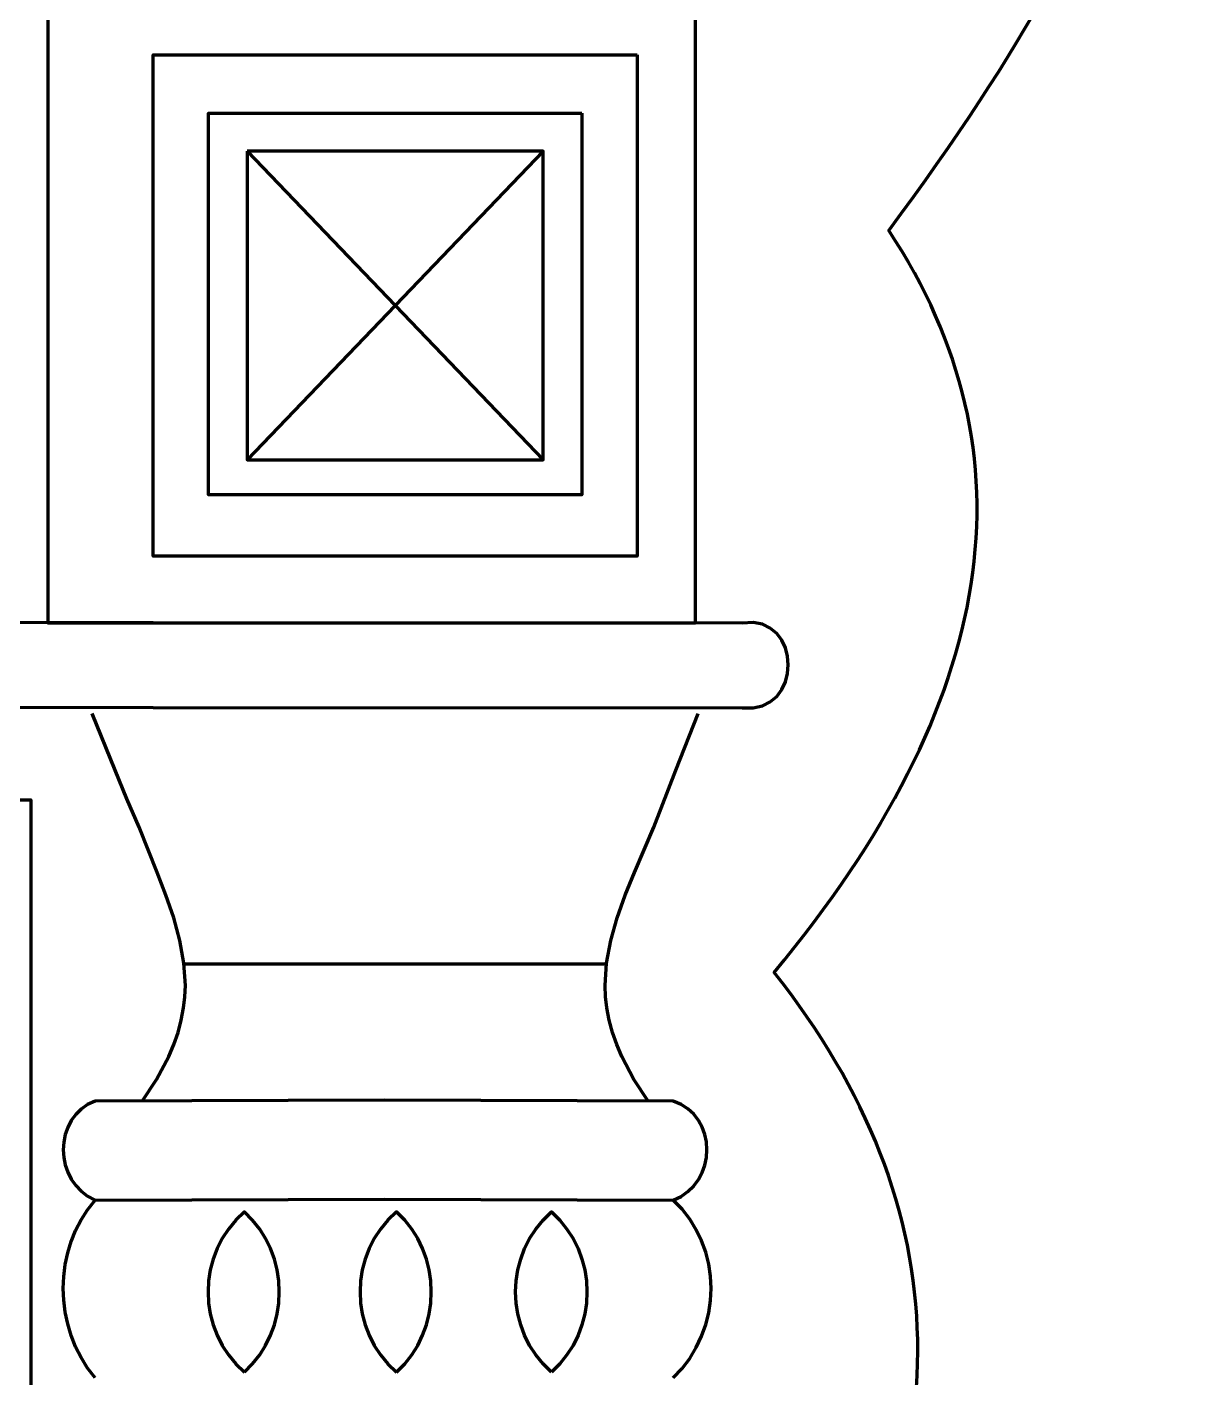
# Model space of a CAD drawing. Header units: millimetres. Extents: x -607 to 1451, y -798 to 283.
# Drawn here: x 715.15 to 735.35, y -669.47 to -646.14 of the extents above; entities that cross this region are included whole.
import ezdxf

# ---------------------------------------------------------------- set-up
doc = ezdxf.new("R2010")
doc.units = ezdxf.units.MM
doc.header["$MEASUREMENT"] = 0
doc.layers.add('layer 1', color=7, linetype='Continuous')

msp = doc.modelspace()

# ---------------------------------------------------------------- linework, layer by layer
at = {"layer": 'layer 1', "color": 242, "lineweight": 100}
msp.add_open_spline([(715.2305, -732.8995), (715.2305, -732.8995), (715.1322, -736.1376), (714.9361, -742.6139), (714.9361, -742.6139), (714.9361, -742.6139), (719.3937, -742.6139), (728.3089, -742.6139), (728.3089, -742.6139), (728.3089, -725.8279), (728.3088, -703.4965), (728.3088, -675.6196), (728.3088, -675.6196), (731.369, -670.9259), (731.2864, -666.5422), (728.0611, -662.4677), (728.0611, -662.4677), (731.9413, -657.7979), (732.6017, -653.5265), (730.0422, -649.6534), (730.0422, -649.6534), (734.7322, -643.3407), (735.3509, -639.8938), (731.8996, -639.3121), (731.8996, -639.3121), (731.8996, -639.3121), (727.1944, -639.2371), (717.7838, -639.0873), (717.7838, -639.0873), (713.5847, -634.5857), (707.9303, -632.2251), (700.8203, -632.0055), (700.8203, -632.0055), (698.6244, -628.9333), (693.5796, -627.087), (686.6541, -626.45), (686.6541, -626.45), (679.7289, -627.0868), (675.1678, -628.9417), (672.9717, -632.0141), (672.9717, -632.0141), (665.8618, -632.2335), (660.2073, -634.5941), (656.0081, -639.0958), (656.0081, -639.0958), (646.5979, -639.2455), (641.8924, -639.3206), (641.8924, -639.3206), (641.8924, -639.3206), (638.4413, -639.9023), (639.0603, -643.3495), (643.7497, -649.6619), (643.7497, -649.6619), (641.1905, -653.5348), (641.8508, -657.8065), (645.7309, -662.4763), (645.7309, -662.4763), (642.5055, -666.5505), (642.4231, -670.9345), (645.4832, -675.628), (645.4832, -675.628), (645.4832, -703.5049), (645.4832, -725.8364), (645.4832, -742.6224), (645.4832, -742.6224), (654.3986, -742.6222), (658.856, -742.6224), (658.856, -742.6224), (658.856, -742.6224), (658.66, -736.146), (658.5616, -732.908), (658.5616, -732.908), (658.5616, -732.908), (658.5616, -732.908), (658.5616, -659.4848), (658.5616, -659.4848), (658.5616, -659.4848), (658.5616, -659.4848), (715.2212, -659.4848), (715.2212, -659.4848), (715.2212, -659.4848), (715.2212, -659.4848), (715.2212, -732.908), (715.2212, -732.908)], degree=3, knots=[0, 0, 0, 0, 0.0454545, 0.0454545, 0.0454545, 0.0454545, 0.0909091, 0.0909091, 0.0909091, 0.0909091, 0.1363636, 0.1363636, 0.1363636, 0.1363636, 0.1818182, 0.1818182, 0.1818182, 0.1818182, 0.2272727, 0.2272727, 0.2272727, 0.2272727, 0.2727273, 0.2727273, 0.2727273, 0.2727273, 0.3181818, 0.3181818, 0.3181818, 0.3181818, 0.3636364, 0.3636364, 0.3636364, 0.3636364, 0.4090909, 0.4090909, 0.4090909, 0.4090909, 0.4545455, 0.4545455, 0.4545455, 0.4545455, 0.5, 0.5, 0.5, 0.5, 0.5454545, 0.5454545, 0.5454545, 0.5454545, 0.5909091, 0.5909091, 0.5909091, 0.5909091, 0.6363636, 0.6363636, 0.6363636, 0.6363636, 0.6818182, 0.6818182, 0.6818182, 0.6818182, 0.7272727, 0.7272727, 0.7272727, 0.7272727, 0.7727273, 0.7727273, 0.7727273, 0.7727273, 0.8181818, 0.8181818, 0.8181818, 0.8181818, 0.8636364, 0.8636364, 0.8636364, 0.8636364, 0.9090909, 0.9090909, 0.9090909, 0.9090909, 1, 1, 1, 1], dxfattribs=at)
at = {"layer": 'layer 1', "lineweight": 100}
for points, knots in [([(726.699, -645.5605), (726.699, -645.5605), (726.6986, -656.4349), (726.6986, -656.4349), (726.6986, -656.4349), (726.6986, -656.4349), (715.516, -656.4349), (715.516, -656.4349), (715.516, -656.4349), (715.516, -656.4349), (715.516, -645.5607), (715.516, -645.5607), (715.516, -645.5607), (715.516, -645.5607), (726.6986, -645.5607), (726.6986, -645.5607)], [0, 0, 0, 0, 0.2, 0.2, 0.2, 0.2, 0.4, 0.4, 0.4, 0.4, 0.6, 0.6, 0.6, 0.6, 1, 1, 1, 1]), ([(725.6953, -646.6177), (725.6953, -646.6177), (725.6951, -655.2771), (725.6951, -655.2771), (725.6951, -655.2771), (725.6951, -655.2771), (721.5375, -655.2771), (721.5375, -655.2771), (721.5375, -655.2771), (721.5375, -655.2771), (717.332, -655.2771), (717.332, -655.2771), (717.332, -655.2771), (717.332, -655.2771), (717.332, -646.618), (717.332, -646.618), (717.332, -646.618), (717.332, -646.618), (721.5375, -646.618), (721.5375, -646.618), (721.5375, -646.618), (721.5375, -646.618), (725.6951, -646.618), (725.6951, -646.618)], [0, 0, 0, 0, 0.1428571, 0.1428571, 0.1428571, 0.1428571, 0.2857143, 0.2857143, 0.2857143, 0.2857143, 0.4285714, 0.4285714, 0.4285714, 0.4285714, 0.5714286, 0.5714286, 0.5714286, 0.5714286, 0.7142857, 0.7142857, 0.7142857, 0.7142857, 1, 1, 1, 1]), ([(724.7395, -647.6246), (724.7395, -647.6246), (724.7393, -654.2199), (724.7393, -654.2199), (724.7393, -654.2199), (724.7393, -654.2199), (721.5375, -654.2199), (721.5375, -654.2199), (721.5375, -654.2199), (721.5375, -654.2199), (718.2878, -654.2199), (718.2878, -654.2199), (718.2878, -654.2199), (718.2878, -654.2199), (718.2878, -647.6247), (718.2878, -647.6247), (718.2878, -647.6247), (718.2878, -647.6247), (721.5375, -647.6247), (721.5375, -647.6247), (721.5375, -647.6247), (721.5375, -647.6247), (724.7393, -647.6247), (724.7393, -647.6247)], [0, 0, 0, 0, 0.1428571, 0.1428571, 0.1428571, 0.1428571, 0.2857143, 0.2857143, 0.2857143, 0.2857143, 0.4285714, 0.4285714, 0.4285714, 0.4285714, 0.5714286, 0.5714286, 0.5714286, 0.5714286, 0.7142857, 0.7142857, 0.7142857, 0.7142857, 1, 1, 1, 1]), ([(718.9568, -648.2792), (718.9568, -648.2792), (718.9568, -653.6157), (718.9568, -653.6157), (718.9568, -653.6157), (718.9568, -653.6157), (721.5375, -653.6157), (721.5375, -653.6157), (721.5375, -653.6157), (721.5375, -653.6157), (724.0702, -653.6157), (724.0702, -653.6157), (724.0702, -653.6157), (724.0702, -653.6157), (724.0702, -648.2793), (724.0702, -648.2793), (724.0702, -648.2793), (724.0702, -648.2793), (721.5375, -648.2793), (721.5375, -648.2793), (721.5375, -648.2793), (721.5375, -648.2793), (718.9568, -648.2793), (718.9568, -648.2793)], [0, 0, 0, 0, 0.1428571, 0.1428571, 0.1428571, 0.1428571, 0.2857143, 0.2857143, 0.2857143, 0.2857143, 0.4285714, 0.4285714, 0.4285714, 0.4285714, 0.5714286, 0.5714286, 0.5714286, 0.5714286, 0.7142857, 0.7142857, 0.7142857, 0.7142857, 1, 1, 1, 1]), ([(727.511, -656.4349), (727.511, -656.4349), (727.6973, -656.4252), (727.6973, -656.4252), (727.6973, -656.4252), (727.6973, -656.4252), (727.8589, -656.4553), (727.8589, -656.4553), (727.8589, -656.4553), (727.8589, -656.4553), (727.9954, -656.5192), (727.9954, -656.5192), (727.9954, -656.5192), (727.9954, -656.5192), (728.1072, -656.6117), (728.1072, -656.6117), (728.1072, -656.6117), (728.1072, -656.6117), (728.1942, -656.7267), (728.1942, -656.7267), (728.1942, -656.7267), (728.1942, -656.7267), (728.2563, -656.8592), (728.2563, -656.8592), (728.2563, -656.8592), (728.2563, -656.8592), (728.2936, -657.0032), (728.2936, -657.0032), (728.2936, -657.0032), (728.2936, -657.0032), (728.3059, -657.1532), (728.3059, -657.1532), (728.3059, -657.1532), (728.3059, -657.1532), (728.2936, -657.3036), (728.2936, -657.3036), (728.2936, -657.3036), (728.2936, -657.3036), (728.2563, -657.4486), (728.2563, -657.4486), (728.2563, -657.4486), (728.2563, -657.4486), (728.1942, -657.583), (728.1942, -657.583), (728.1942, -657.583), (728.1942, -657.583), (728.1072, -657.7006), (728.1072, -657.7006), (728.1072, -657.7006), (728.1072, -657.7006), (727.9954, -657.7965), (727.9954, -657.7965), (727.9954, -657.7965), (727.9954, -657.7965), (727.8589, -657.8643), (727.8589, -657.8643), (727.8589, -657.8643), (727.8589, -657.8643), (727.6973, -657.8991), (727.6973, -657.8991), (727.6973, -657.8991), (727.6973, -657.8991), (727.511, -657.895), (727.511, -657.895), (727.511, -657.895), (727.511, -657.895), (707.1477, -657.8849), (707.1477, -657.8849), (707.1477, -657.8849), (707.1477, -657.8849), (686.7951, -657.895), (686.7951, -657.895), (686.7951, -657.895), (686.7951, -657.895), (666.4139, -657.8849), (666.4139, -657.8849), (666.4139, -657.8849), (666.4139, -657.8849), (646.0313, -657.895), (646.0313, -657.895), (646.0313, -657.895), (646.0313, -657.895), (645.8481, -657.8991), (645.8481, -657.8991), (645.8481, -657.8991), (645.8481, -657.8991), (645.6894, -657.8643), (645.6894, -657.8643), (645.6894, -657.8643), (645.6894, -657.8643), (645.555, -657.7965), (645.555, -657.7965), (645.555, -657.7965), (645.555, -657.7965), (645.4451, -657.7006), (645.4451, -657.7006), (645.4451, -657.7006), (645.4451, -657.7006), (645.3595, -657.583), (645.3595, -657.583), (645.3595, -657.583), (645.3595, -657.583), (645.2986, -657.4486), (645.2986, -657.4486), (645.2986, -657.4486), (645.2986, -657.4486), (645.2619, -657.3036), (645.2619, -657.3036), (645.2619, -657.3036), (645.2619, -657.3036), (645.2496, -657.1532), (645.2496, -657.1532), (645.2496, -657.1532), (645.2496, -657.1532), (645.2619, -657.0032), (645.2619, -657.0032), (645.2619, -657.0032), (645.2619, -657.0032), (645.2986, -656.8592), (645.2986, -656.8592), (645.2986, -656.8592), (645.2986, -656.8592), (645.3595, -656.7267), (645.3595, -656.7267), (645.3595, -656.7267), (645.3595, -656.7267), (645.4451, -656.6117), (645.4451, -656.6117), (645.4451, -656.6117), (645.4451, -656.6117), (645.555, -656.5192), (645.555, -656.5192), (645.555, -656.5192), (645.555, -656.5192), (645.6894, -656.4553), (645.6894, -656.4553), (645.6894, -656.4553), (645.6894, -656.4553), (645.8481, -656.4252), (645.8481, -656.4252), (645.8481, -656.4252), (645.8481, -656.4252), (646.0313, -656.4349), (646.0313, -656.4349), (646.0313, -656.4349), (646.0313, -656.4349), (666.4139, -656.4216), (666.4139, -656.4216), (666.4139, -656.4216), (666.4139, -656.4216), (686.7951, -656.4349), (686.7951, -656.4349), (686.7951, -656.4349), (686.7951, -656.4349), (707.1477, -656.4216), (707.1477, -656.4216), (707.1477, -656.4216), (707.1477, -656.4216), (727.511, -656.4349), (727.511, -656.4349)], [0, 0, 0, 0, 0.0243902, 0.0243902, 0.0243902, 0.0243902, 0.0487805, 0.0487805, 0.0487805, 0.0487805, 0.0731707, 0.0731707, 0.0731707, 0.0731707, 0.097561, 0.097561, 0.097561, 0.097561, 0.1219512, 0.1219512, 0.1219512, 0.1219512, 0.1463415, 0.1463415, 0.1463415, 0.1463415, 0.1707317, 0.1707317, 0.1707317, 0.1707317, 0.195122, 0.195122, 0.195122, 0.195122, 0.2195122, 0.2195122, 0.2195122, 0.2195122, 0.2439024, 0.2439024, 0.2439024, 0.2439024, 0.2682927, 0.2682927, 0.2682927, 0.2682927, 0.2926829, 0.2926829, 0.2926829, 0.2926829, 0.3170732, 0.3170732, 0.3170732, 0.3170732, 0.3414634, 0.3414634, 0.3414634, 0.3414634, 0.3658537, 0.3658537, 0.3658537, 0.3658537, 0.3902439, 0.3902439, 0.3902439, 0.3902439, 0.4146341, 0.4146341, 0.4146341, 0.4146341, 0.4390244, 0.4390244, 0.4390244, 0.4390244, 0.4634146, 0.4634146, 0.4634146, 0.4634146, 0.4878049, 0.4878049, 0.4878049, 0.4878049, 0.5121951, 0.5121951, 0.5121951, 0.5121951, 0.5365854, 0.5365854, 0.5365854, 0.5365854, 0.5609756, 0.5609756, 0.5609756, 0.5609756, 0.5853659, 0.5853659, 0.5853659, 0.5853659, 0.6097561, 0.6097561, 0.6097561, 0.6097561, 0.6341463, 0.6341463, 0.6341463, 0.6341463, 0.6585366, 0.6585366, 0.6585366, 0.6585366, 0.6829268, 0.6829268, 0.6829268, 0.6829268, 0.7073171, 0.7073171, 0.7073171, 0.7073171, 0.7317073, 0.7317073, 0.7317073, 0.7317073, 0.7560976, 0.7560976, 0.7560976, 0.7560976, 0.7804878, 0.7804878, 0.7804878, 0.7804878, 0.804878, 0.804878, 0.804878, 0.804878, 0.8292683, 0.8292683, 0.8292683, 0.8292683, 0.8536585, 0.8536585, 0.8536585, 0.8536585, 0.8780488, 0.8780488, 0.8780488, 0.8780488, 0.902439, 0.902439, 0.902439, 0.902439, 0.9268293, 0.9268293, 0.9268293, 0.9268293, 0.9512195, 0.9512195, 0.9512195, 0.9512195, 1, 1, 1, 1]), ([(717.1411, -664.6912), (717.1411, -664.6912), (717.3902, -664.316), (717.3902, -664.316), (717.3902, -664.316), (717.3902, -664.316), (717.602, -663.9195), (717.602, -663.9195), (717.602, -663.9195), (717.602, -663.9195), (717.6892, -663.7145), (717.6892, -663.7145), (717.6892, -663.7145), (717.6892, -663.7145), (717.7621, -663.5061), (717.7621, -663.5061), (717.7621, -663.5061), (717.7621, -663.5061), (717.8189, -663.2945), (717.8189, -663.2945), (717.8189, -663.2945), (717.8189, -663.2945), (717.8577, -663.0805), (717.8577, -663.0805), (717.8577, -663.0805), (717.8577, -663.0805), (717.8807, -662.8886), (717.8807, -662.8886), (717.8807, -662.8886), (717.8807, -662.8886), (717.8885, -662.696), (717.8885, -662.696), (717.8885, -662.696), (717.8885, -662.696), (717.8637, -662.3085), (717.8637, -662.3085), (717.8637, -662.3085), (717.8637, -662.3085), (717.7932, -661.9191), (717.7932, -661.9191), (717.7932, -661.9191), (717.7932, -661.9191), (717.6865, -661.5278), (717.6865, -661.5278), (717.6865, -661.5278), (717.6865, -661.5278), (717.5535, -661.1358), (717.5535, -661.1358), (717.5535, -661.1358), (717.5535, -661.1358), (717.4037, -660.7431), (717.4037, -660.7431), (717.4037, -660.7431), (717.4037, -660.7431), (717.0931, -659.9592), (717.0931, -659.9592), (717.0931, -659.9592), (717.0931, -659.9592), (716.8765, -659.4673), (716.8765, -659.4673), (716.8765, -659.4673), (716.8765, -659.4673), (716.6761, -658.9748), (716.6761, -658.9748), (716.6761, -658.9748), (716.6761, -658.9748), (716.2806, -657.9956), (716.2806, -657.9956)], [0, 0, 0, 0, 0.0555556, 0.0555556, 0.0555556, 0.0555556, 0.1111111, 0.1111111, 0.1111111, 0.1111111, 0.1666667, 0.1666667, 0.1666667, 0.1666667, 0.2222222, 0.2222222, 0.2222222, 0.2222222, 0.2777778, 0.2777778, 0.2777778, 0.2777778, 0.3333333, 0.3333333, 0.3333333, 0.3333333, 0.3888889, 0.3888889, 0.3888889, 0.3888889, 0.4444444, 0.4444444, 0.4444444, 0.4444444, 0.5, 0.5, 0.5, 0.5, 0.5555556, 0.5555556, 0.5555556, 0.5555556, 0.6111111, 0.6111111, 0.6111111, 0.6111111, 0.6666667, 0.6666667, 0.6666667, 0.6666667, 0.7222222, 0.7222222, 0.7222222, 0.7222222, 0.7777778, 0.7777778, 0.7777778, 0.7777778, 0.8333333, 0.8333333, 0.8333333, 0.8333333, 0.8888889, 0.8888889, 0.8888889, 0.8888889, 1, 1, 1, 1]), ([(725.8865, -664.6912), (725.8865, -664.6912), (725.6404, -664.316), (725.6404, -664.316), (725.6404, -664.316), (725.6404, -664.316), (725.4299, -663.9195), (725.4299, -663.9195), (725.4299, -663.9195), (725.4299, -663.9195), (725.3422, -663.7145), (725.3422, -663.7145), (725.3422, -663.7145), (725.3422, -663.7145), (725.2684, -663.5061), (725.2684, -663.5061), (725.2684, -663.5061), (725.2684, -663.5061), (725.2104, -663.2945), (725.2104, -663.2945), (725.2104, -663.2945), (725.2104, -663.2945), (725.1694, -663.0805), (725.1694, -663.0805), (725.1694, -663.0805), (725.1694, -663.0805), (725.1476, -662.8886), (725.1476, -662.8886), (725.1476, -662.8886), (725.1476, -662.8886), (725.1407, -662.696), (725.1407, -662.696), (725.1407, -662.696), (725.1407, -662.696), (725.1677, -662.3085), (725.1677, -662.3085), (725.1677, -662.3085), (725.1677, -662.3085), (725.2409, -661.9191), (725.2409, -661.9191), (725.2409, -661.9191), (725.2409, -661.9191), (725.3513, -661.5278), (725.3513, -661.5278), (725.3513, -661.5278), (725.3513, -661.5278), (725.4897, -661.1358), (725.4897, -661.1358), (725.4897, -661.1358), (725.4897, -661.1358), (725.647, -660.7431), (725.647, -660.7431), (725.647, -660.7431), (725.647, -660.7431), (725.9818, -659.9592), (725.9818, -659.9592), (725.9818, -659.9592), (725.9818, -659.9592), (726.3617, -658.9748), (726.3617, -658.9748), (726.3617, -658.9748), (726.3617, -658.9748), (726.7463, -657.9956), (726.7463, -657.9956)], [0, 0, 0, 0, 0.0588235, 0.0588235, 0.0588235, 0.0588235, 0.1176471, 0.1176471, 0.1176471, 0.1176471, 0.1764706, 0.1764706, 0.1764706, 0.1764706, 0.2352941, 0.2352941, 0.2352941, 0.2352941, 0.2941176, 0.2941176, 0.2941176, 0.2941176, 0.3529412, 0.3529412, 0.3529412, 0.3529412, 0.4117647, 0.4117647, 0.4117647, 0.4117647, 0.4705882, 0.4705882, 0.4705882, 0.4705882, 0.5294118, 0.5294118, 0.5294118, 0.5294118, 0.5882353, 0.5882353, 0.5882353, 0.5882353, 0.6470588, 0.6470588, 0.6470588, 0.6470588, 0.7058824, 0.7058824, 0.7058824, 0.7058824, 0.7647059, 0.7647059, 0.7647059, 0.7647059, 0.8235294, 0.8235294, 0.8235294, 0.8235294, 0.8823529, 0.8823529, 0.8823529, 0.8823529, 1, 1, 1, 1]), ([(725.1694, -662.325), (725.1694, -662.325), (721.5375, -662.3252), (721.5375, -662.3252), (721.5375, -662.3252), (721.5375, -662.3252), (717.8577, -662.3252), (717.8577, -662.3252)], [0, 0, 0, 0, 0.3333333, 0.3333333, 0.3333333, 0.3333333, 1, 1, 1, 1]), ([(716.3286, -666.4031), (716.3286, -666.4031), (721.3329, -666.385), (721.3329, -666.385), (721.3329, -666.385), (721.3329, -666.385), (726.3162, -666.4031), (726.3162, -666.4031), (726.3162, -666.4031), (726.3162, -666.4031), (726.4534, -666.337), (726.4534, -666.337), (726.4534, -666.337), (726.4534, -666.337), (726.5723, -666.2535), (726.5723, -666.2535), (726.5723, -666.2535), (726.5723, -666.2535), (726.6729, -666.1552), (726.6729, -666.1552), (726.6729, -666.1552), (726.6729, -666.1552), (726.7553, -666.0445), (726.7553, -666.0445), (726.7553, -666.0445), (726.7553, -666.0445), (726.8193, -665.9244), (726.8193, -665.9244), (726.8193, -665.9244), (726.8193, -665.9244), (726.8649, -665.7966), (726.8649, -665.7966), (726.8649, -665.7966), (726.8649, -665.7966), (726.8925, -665.6647), (726.8925, -665.6647), (726.8925, -665.6647), (726.8925, -665.6647), (726.9015, -665.5305), (726.9015, -665.5305), (726.9015, -665.5305), (726.9015, -665.5305), (726.8925, -665.3969), (726.8925, -665.3969), (726.8925, -665.3969), (726.8925, -665.3969), (726.8649, -665.2662), (726.8649, -665.2662), (726.8649, -665.2662), (726.8649, -665.2662), (726.8193, -665.1416), (726.8193, -665.1416), (726.8193, -665.1416), (726.8193, -665.1416), (726.7553, -665.0248), (726.7553, -665.0248), (726.7553, -665.0248), (726.7553, -665.0248), (726.6729, -664.9189), (726.6729, -664.9189), (726.6729, -664.9189), (726.6729, -664.9189), (726.5723, -664.8262), (726.5723, -664.8262), (726.5723, -664.8262), (726.5723, -664.8262), (726.4534, -664.7497), (726.4534, -664.7497), (726.4534, -664.7497), (726.4534, -664.7497), (726.3162, -664.6914), (726.3162, -664.6914), (726.3162, -664.6914), (726.3162, -664.6914), (721.3329, -664.6759), (721.3329, -664.6759), (721.3329, -664.6759), (721.3329, -664.6759), (716.3285, -664.6914), (716.3285, -664.6914), (716.3285, -664.6914), (716.3285, -664.6914), (716.1997, -664.7519), (716.1997, -664.7519), (716.1997, -664.7519), (716.1997, -664.7519), (716.0881, -664.8299), (716.0881, -664.8299), (716.0881, -664.8299), (716.0881, -664.8299), (715.9937, -664.923), (715.9937, -664.923), (715.9937, -664.923), (715.9937, -664.923), (715.9164, -665.0289), (715.9164, -665.0289), (715.9164, -665.0289), (715.9164, -665.0289), (715.8564, -665.145), (715.8564, -665.145), (715.8564, -665.145), (715.8564, -665.145), (715.8134, -665.269), (715.8134, -665.269), (715.8134, -665.269), (715.8134, -665.269), (715.7877, -665.3983), (715.7877, -665.3983), (715.7877, -665.3983), (715.7877, -665.3983), (715.7791, -665.5305), (715.7791, -665.5305), (715.7791, -665.5305), (715.7791, -665.5305), (715.7877, -665.6633), (715.7877, -665.6633), (715.7877, -665.6633), (715.7877, -665.6633), (715.8134, -665.7941), (715.8134, -665.7941), (715.8134, -665.7941), (715.8134, -665.7941), (715.8564, -665.9206), (715.8564, -665.9206), (715.8564, -665.9206), (715.8564, -665.9206), (715.9164, -666.0404), (715.9164, -666.0404), (715.9164, -666.0404), (715.9164, -666.0404), (715.9937, -666.151), (715.9937, -666.151), (715.9937, -666.151), (715.9937, -666.151), (716.0881, -666.2499), (716.0881, -666.2499), (716.0881, -666.2499), (716.0881, -666.2499), (716.1997, -666.3348), (716.1997, -666.3348), (716.1997, -666.3348), (716.1997, -666.3348), (716.3285, -666.4031), (716.3285, -666.4031)], [0, 0, 0, 0, 0.027027, 0.027027, 0.027027, 0.027027, 0.0540541, 0.0540541, 0.0540541, 0.0540541, 0.0810811, 0.0810811, 0.0810811, 0.0810811, 0.1081081, 0.1081081, 0.1081081, 0.1081081, 0.1351351, 0.1351351, 0.1351351, 0.1351351, 0.1621622, 0.1621622, 0.1621622, 0.1621622, 0.1891892, 0.1891892, 0.1891892, 0.1891892, 0.2162162, 0.2162162, 0.2162162, 0.2162162, 0.2432432, 0.2432432, 0.2432432, 0.2432432, 0.2702703, 0.2702703, 0.2702703, 0.2702703, 0.2972973, 0.2972973, 0.2972973, 0.2972973, 0.3243243, 0.3243243, 0.3243243, 0.3243243, 0.3513514, 0.3513514, 0.3513514, 0.3513514, 0.3783784, 0.3783784, 0.3783784, 0.3783784, 0.4054054, 0.4054054, 0.4054054, 0.4054054, 0.4324324, 0.4324324, 0.4324324, 0.4324324, 0.4594595, 0.4594595, 0.4594595, 0.4594595, 0.4864865, 0.4864865, 0.4864865, 0.4864865, 0.5135135, 0.5135135, 0.5135135, 0.5135135, 0.5405405, 0.5405405, 0.5405405, 0.5405405, 0.5675676, 0.5675676, 0.5675676, 0.5675676, 0.5945946, 0.5945946, 0.5945946, 0.5945946, 0.6216216, 0.6216216, 0.6216216, 0.6216216, 0.6486486, 0.6486486, 0.6486486, 0.6486486, 0.6756757, 0.6756757, 0.6756757, 0.6756757, 0.7027027, 0.7027027, 0.7027027, 0.7027027, 0.7297297, 0.7297297, 0.7297297, 0.7297297, 0.7567568, 0.7567568, 0.7567568, 0.7567568, 0.7837838, 0.7837838, 0.7837838, 0.7837838, 0.8108108, 0.8108108, 0.8108108, 0.8108108, 0.8378378, 0.8378378, 0.8378378, 0.8378378, 0.8648649, 0.8648649, 0.8648649, 0.8648649, 0.8918919, 0.8918919, 0.8918919, 0.8918919, 0.9189189, 0.9189189, 0.9189189, 0.9189189, 0.9459459, 0.9459459, 0.9459459, 0.9459459, 1, 1, 1, 1]), ([(716.3286, -669.4741), (716.3286, -669.4741), (716.1994, -669.3033), (716.1994, -669.3033), (716.1994, -669.3033), (716.1994, -669.3033), (716.0877, -669.123), (716.0877, -669.123), (716.0877, -669.123), (716.0877, -669.123), (715.9931, -668.9349), (715.9931, -668.9349), (715.9931, -668.9349), (715.9931, -668.9349), (715.9157, -668.7406), (715.9157, -668.7406), (715.9157, -668.7406), (715.9157, -668.7406), (715.8556, -668.541), (715.8556, -668.541), (715.8556, -668.541), (715.8556, -668.541), (715.8126, -668.3379), (715.8126, -668.3379), (715.8126, -668.3379), (715.8126, -668.3379), (715.7867, -668.1324), (715.7867, -668.1324), (715.7867, -668.1324), (715.7867, -668.1324), (715.7782, -667.9257), (715.7782, -667.9257), (715.7782, -667.9257), (715.7782, -667.9257), (715.7867, -667.7195), (715.7867, -667.7195), (715.7867, -667.7195), (715.7867, -667.7195), (715.8126, -667.5152), (715.8126, -667.5152), (715.8126, -667.5152), (715.8126, -667.5152), (715.8556, -667.3139), (715.8556, -667.3139), (715.8556, -667.3139), (715.8556, -667.3139), (715.9157, -667.1172), (715.9157, -667.1172), (715.9157, -667.1172), (715.9157, -667.1172), (715.9931, -666.9264), (715.9931, -666.9264), (715.9931, -666.9264), (715.9931, -666.9264), (716.0877, -666.7429), (716.0877, -666.7429), (716.0877, -666.7429), (716.0877, -666.7429), (716.1994, -666.568), (716.1994, -666.568), (716.1994, -666.568), (716.1994, -666.568), (716.3285, -666.4031), (716.3285, -666.4031)], [0, 0, 0, 0, 0.0588235, 0.0588235, 0.0588235, 0.0588235, 0.1176471, 0.1176471, 0.1176471, 0.1176471, 0.1764706, 0.1764706, 0.1764706, 0.1764706, 0.2352941, 0.2352941, 0.2352941, 0.2352941, 0.2941176, 0.2941176, 0.2941176, 0.2941176, 0.3529412, 0.3529412, 0.3529412, 0.3529412, 0.4117647, 0.4117647, 0.4117647, 0.4117647, 0.4705882, 0.4705882, 0.4705882, 0.4705882, 0.5294118, 0.5294118, 0.5294118, 0.5294118, 0.5882353, 0.5882353, 0.5882353, 0.5882353, 0.6470588, 0.6470588, 0.6470588, 0.6470588, 0.7058824, 0.7058824, 0.7058824, 0.7058824, 0.7647059, 0.7647059, 0.7647059, 0.7647059, 0.8235294, 0.8235294, 0.8235294, 0.8235294, 0.8823529, 0.8823529, 0.8823529, 0.8823529, 1, 1, 1, 1]), ([(726.3165, -669.4741), (726.3165, -669.4741), (726.4701, -669.3108), (726.4701, -669.3108), (726.4701, -669.3108), (726.4701, -669.3108), (726.6034, -669.1353), (726.6034, -669.1353), (726.6034, -669.1353), (726.6034, -669.1353), (726.7162, -668.9492), (726.7162, -668.9492), (726.7162, -668.9492), (726.7162, -668.9492), (726.8086, -668.7546), (726.8086, -668.7546), (726.8086, -668.7546), (726.8086, -668.7546), (726.8804, -668.5531), (726.8804, -668.5531), (726.8804, -668.5531), (726.8804, -668.5531), (726.9318, -668.3465), (726.9318, -668.3465), (726.9318, -668.3465), (726.9318, -668.3465), (726.9625, -668.1367), (726.9625, -668.1367), (726.9625, -668.1367), (726.9625, -668.1367), (726.9727, -667.9257), (726.9727, -667.9257), (726.9727, -667.9257), (726.9727, -667.9257), (726.9625, -667.7149), (726.9625, -667.7149), (726.9625, -667.7149), (726.9625, -667.7149), (726.9318, -667.5064), (726.9318, -667.5064), (726.9318, -667.5064), (726.9318, -667.5064), (726.8804, -667.3019), (726.8804, -667.3019), (726.8804, -667.3019), (726.8804, -667.3019), (726.8086, -667.1033), (726.8086, -667.1033), (726.8086, -667.1033), (726.8086, -667.1033), (726.7162, -666.9124), (726.7162, -666.9124), (726.7162, -666.9124), (726.7162, -666.9124), (726.6034, -666.7308), (726.6034, -666.7308), (726.6034, -666.7308), (726.6034, -666.7308), (726.4701, -666.5604), (726.4701, -666.5604), (726.4701, -666.5604), (726.4701, -666.5604), (726.3162, -666.4031), (726.3162, -666.4031)], [0, 0, 0, 0, 0.0588235, 0.0588235, 0.0588235, 0.0588235, 0.1176471, 0.1176471, 0.1176471, 0.1176471, 0.1764706, 0.1764706, 0.1764706, 0.1764706, 0.2352941, 0.2352941, 0.2352941, 0.2352941, 0.2941176, 0.2941176, 0.2941176, 0.2941176, 0.3529412, 0.3529412, 0.3529412, 0.3529412, 0.4117647, 0.4117647, 0.4117647, 0.4117647, 0.4705882, 0.4705882, 0.4705882, 0.4705882, 0.5294118, 0.5294118, 0.5294118, 0.5294118, 0.5882353, 0.5882353, 0.5882353, 0.5882353, 0.6470588, 0.6470588, 0.6470588, 0.6470588, 0.7058824, 0.7058824, 0.7058824, 0.7058824, 0.7647059, 0.7647059, 0.7647059, 0.7647059, 0.8235294, 0.8235294, 0.8235294, 0.8235294, 0.8823529, 0.8823529, 0.8823529, 0.8823529, 1, 1, 1, 1]), ([(718.9094, -669.3734), (718.9094, -669.3734), (719.0502, -669.2307), (719.0502, -669.2307), (719.0502, -669.2307), (719.0502, -669.2307), (719.1726, -669.0756), (719.1726, -669.0756), (719.1726, -669.0756), (719.1726, -669.0756), (719.276, -668.9102), (719.276, -668.9102), (719.276, -668.9102), (719.276, -668.9102), (719.3607, -668.736), (719.3607, -668.736), (719.3607, -668.736), (719.3607, -668.736), (719.4266, -668.555), (719.4266, -668.555), (719.4266, -668.555), (719.4266, -668.555), (719.4737, -668.3687), (719.4737, -668.3687), (719.4737, -668.3687), (719.4737, -668.3687), (719.5019, -668.179), (719.5019, -668.179), (719.5019, -668.179), (719.5019, -668.179), (719.5113, -667.9874), (719.5113, -667.9874), (719.5113, -667.9874), (719.5113, -667.9874), (719.5019, -667.796), (719.5019, -667.796), (719.5019, -667.796), (719.5019, -667.796), (719.4737, -667.6064), (719.4737, -667.6064), (719.4737, -667.6064), (719.4737, -667.6064), (719.4266, -667.4203), (719.4266, -667.4203), (719.4266, -667.4203), (719.4266, -667.4203), (719.3607, -667.2395), (719.3607, -667.2395), (719.3607, -667.2395), (719.3607, -667.2395), (719.276, -667.0658), (719.276, -667.0658), (719.276, -667.0658), (719.276, -667.0658), (719.1726, -666.901), (719.1726, -666.901), (719.1726, -666.901), (719.1726, -666.901), (719.0502, -666.7466), (719.0502, -666.7466), (719.0502, -666.7466), (719.0502, -666.7466), (718.9089, -666.6046), (718.9089, -666.6046), (718.9089, -666.6046), (718.9089, -666.6046), (718.7616, -666.7466), (718.7616, -666.7466), (718.7616, -666.7466), (718.7616, -666.7466), (718.634, -666.901), (718.634, -666.901), (718.634, -666.901), (718.634, -666.901), (718.5258, -667.0658), (718.5258, -667.0658), (718.5258, -667.0658), (718.5258, -667.0658), (718.4374, -667.2395), (718.4374, -667.2395), (718.4374, -667.2395), (718.4374, -667.2395), (718.3685, -667.4203), (718.3685, -667.4203), (718.3685, -667.4203), (718.3685, -667.4203), (718.3195, -667.6064), (718.3195, -667.6064), (718.3195, -667.6064), (718.3195, -667.6064), (718.29, -667.796), (718.29, -667.796), (718.29, -667.796), (718.29, -667.796), (718.2801, -667.9874), (718.2801, -667.9874), (718.2801, -667.9874), (718.2801, -667.9874), (718.29, -668.179), (718.29, -668.179), (718.29, -668.179), (718.29, -668.179), (718.3195, -668.3687), (718.3195, -668.3687), (718.3195, -668.3687), (718.3195, -668.3687), (718.3685, -668.555), (718.3685, -668.555), (718.3685, -668.555), (718.3685, -668.555), (718.4374, -668.736), (718.4374, -668.736), (718.4374, -668.736), (718.4374, -668.736), (718.5258, -668.9102), (718.5258, -668.9102), (718.5258, -668.9102), (718.5258, -668.9102), (718.634, -669.0756), (718.634, -669.0756), (718.634, -669.0756), (718.634, -669.0756), (718.7616, -669.2307), (718.7616, -669.2307), (718.7616, -669.2307), (718.7616, -669.2307), (718.9089, -669.3734), (718.9089, -669.3734)], [0, 0, 0, 0, 0.030303, 0.030303, 0.030303, 0.030303, 0.0606061, 0.0606061, 0.0606061, 0.0606061, 0.0909091, 0.0909091, 0.0909091, 0.0909091, 0.1212121, 0.1212121, 0.1212121, 0.1212121, 0.1515152, 0.1515152, 0.1515152, 0.1515152, 0.1818182, 0.1818182, 0.1818182, 0.1818182, 0.2121212, 0.2121212, 0.2121212, 0.2121212, 0.2424242, 0.2424242, 0.2424242, 0.2424242, 0.2727273, 0.2727273, 0.2727273, 0.2727273, 0.3030303, 0.3030303, 0.3030303, 0.3030303, 0.3333333, 0.3333333, 0.3333333, 0.3333333, 0.3636364, 0.3636364, 0.3636364, 0.3636364, 0.3939394, 0.3939394, 0.3939394, 0.3939394, 0.4242424, 0.4242424, 0.4242424, 0.4242424, 0.4545455, 0.4545455, 0.4545455, 0.4545455, 0.4848485, 0.4848485, 0.4848485, 0.4848485, 0.5151515, 0.5151515, 0.5151515, 0.5151515, 0.5454545, 0.5454545, 0.5454545, 0.5454545, 0.5757576, 0.5757576, 0.5757576, 0.5757576, 0.6060606, 0.6060606, 0.6060606, 0.6060606, 0.6363636, 0.6363636, 0.6363636, 0.6363636, 0.6666667, 0.6666667, 0.6666667, 0.6666667, 0.6969697, 0.6969697, 0.6969697, 0.6969697, 0.7272727, 0.7272727, 0.7272727, 0.7272727, 0.7575758, 0.7575758, 0.7575758, 0.7575758, 0.7878788, 0.7878788, 0.7878788, 0.7878788, 0.8181818, 0.8181818, 0.8181818, 0.8181818, 0.8484848, 0.8484848, 0.8484848, 0.8484848, 0.8787879, 0.8787879, 0.8787879, 0.8787879, 0.9090909, 0.9090909, 0.9090909, 0.9090909, 0.9393939, 0.9393939, 0.9393939, 0.9393939, 1, 1, 1, 1]), ([(721.5376, -669.3734), (721.5376, -669.3734), (721.6781, -669.2307), (721.6781, -669.2307), (721.6781, -669.2307), (721.6781, -669.2307), (721.7999, -669.0756), (721.7999, -669.0756), (721.7999, -669.0756), (721.7999, -669.0756), (721.9031, -668.9102), (721.9031, -668.9102), (721.9031, -668.9102), (721.9031, -668.9102), (721.9875, -668.736), (721.9875, -668.736), (721.9875, -668.736), (721.9875, -668.736), (722.0531, -668.555), (722.0531, -668.555), (722.0531, -668.555), (722.0531, -668.555), (722.1, -668.3687), (722.1, -668.3687), (722.1, -668.3687), (722.1, -668.3687), (722.1282, -668.179), (722.1282, -668.179), (722.1282, -668.179), (722.1282, -668.179), (722.1375, -667.9874), (722.1375, -667.9874), (722.1375, -667.9874), (722.1375, -667.9874), (722.1282, -667.796), (722.1282, -667.796), (722.1282, -667.796), (722.1282, -667.796), (722.1, -667.6064), (722.1, -667.6064), (722.1, -667.6064), (722.1, -667.6064), (722.0531, -667.4203), (722.0531, -667.4203), (722.0531, -667.4203), (722.0531, -667.4203), (721.9875, -667.2395), (721.9875, -667.2395), (721.9875, -667.2395), (721.9875, -667.2395), (721.9031, -667.0658), (721.9031, -667.0658), (721.9031, -667.0658), (721.9031, -667.0658), (721.7999, -666.901), (721.7999, -666.901), (721.7999, -666.901), (721.7999, -666.901), (721.6781, -666.7466), (721.6781, -666.7466), (721.6781, -666.7466), (721.6781, -666.7466), (721.5375, -666.6046), (721.5375, -666.6046), (721.5375, -666.6046), (721.5375, -666.6046), (721.3896, -666.7466), (721.3896, -666.7466), (721.3896, -666.7466), (721.3896, -666.7466), (721.2613, -666.901), (721.2613, -666.901), (721.2613, -666.901), (721.2613, -666.901), (721.1529, -667.0658), (721.1529, -667.0658), (721.1529, -667.0658), (721.1529, -667.0658), (721.0641, -667.2395), (721.0641, -667.2395), (721.0641, -667.2395), (721.0641, -667.2395), (720.9951, -667.4203), (720.9951, -667.4203), (720.9951, -667.4203), (720.9951, -667.4203), (720.9458, -667.6064), (720.9458, -667.6064), (720.9458, -667.6064), (720.9458, -667.6064), (720.9162, -667.796), (720.9162, -667.796), (720.9162, -667.796), (720.9162, -667.796), (720.9063, -667.9874), (720.9063, -667.9874), (720.9063, -667.9874), (720.9063, -667.9874), (720.9162, -668.179), (720.9162, -668.179), (720.9162, -668.179), (720.9162, -668.179), (720.9458, -668.3687), (720.9458, -668.3687), (720.9458, -668.3687), (720.9458, -668.3687), (720.9951, -668.555), (720.9951, -668.555), (720.9951, -668.555), (720.9951, -668.555), (721.0641, -668.736), (721.0641, -668.736), (721.0641, -668.736), (721.0641, -668.736), (721.1529, -668.9102), (721.1529, -668.9102), (721.1529, -668.9102), (721.1529, -668.9102), (721.2613, -669.0756), (721.2613, -669.0756), (721.2613, -669.0756), (721.2613, -669.0756), (721.3896, -669.2307), (721.3896, -669.2307), (721.3896, -669.2307), (721.3896, -669.2307), (721.5375, -669.3734), (721.5375, -669.3734)], [0, 0, 0, 0, 0.030303, 0.030303, 0.030303, 0.030303, 0.0606061, 0.0606061, 0.0606061, 0.0606061, 0.0909091, 0.0909091, 0.0909091, 0.0909091, 0.1212121, 0.1212121, 0.1212121, 0.1212121, 0.1515152, 0.1515152, 0.1515152, 0.1515152, 0.1818182, 0.1818182, 0.1818182, 0.1818182, 0.2121212, 0.2121212, 0.2121212, 0.2121212, 0.2424242, 0.2424242, 0.2424242, 0.2424242, 0.2727273, 0.2727273, 0.2727273, 0.2727273, 0.3030303, 0.3030303, 0.3030303, 0.3030303, 0.3333333, 0.3333333, 0.3333333, 0.3333333, 0.3636364, 0.3636364, 0.3636364, 0.3636364, 0.3939394, 0.3939394, 0.3939394, 0.3939394, 0.4242424, 0.4242424, 0.4242424, 0.4242424, 0.4545455, 0.4545455, 0.4545455, 0.4545455, 0.4848485, 0.4848485, 0.4848485, 0.4848485, 0.5151515, 0.5151515, 0.5151515, 0.5151515, 0.5454545, 0.5454545, 0.5454545, 0.5454545, 0.5757576, 0.5757576, 0.5757576, 0.5757576, 0.6060606, 0.6060606, 0.6060606, 0.6060606, 0.6363636, 0.6363636, 0.6363636, 0.6363636, 0.6666667, 0.6666667, 0.6666667, 0.6666667, 0.6969697, 0.6969697, 0.6969697, 0.6969697, 0.7272727, 0.7272727, 0.7272727, 0.7272727, 0.7575758, 0.7575758, 0.7575758, 0.7575758, 0.7878788, 0.7878788, 0.7878788, 0.7878788, 0.8181818, 0.8181818, 0.8181818, 0.8181818, 0.8484848, 0.8484848, 0.8484848, 0.8484848, 0.8787879, 0.8787879, 0.8787879, 0.8787879, 0.9090909, 0.9090909, 0.9090909, 0.9090909, 0.9393939, 0.9393939, 0.9393939, 0.9393939, 1, 1, 1, 1]), ([(724.2136, -669.3734), (724.2136, -669.3734), (724.3573, -669.2307), (724.3573, -669.2307), (724.3573, -669.2307), (724.3573, -669.2307), (724.4818, -669.0756), (724.4818, -669.0756), (724.4818, -669.0756), (724.4818, -669.0756), (724.5871, -668.9102), (724.5871, -668.9102), (724.5871, -668.9102), (724.5871, -668.9102), (724.6734, -668.736), (724.6734, -668.736), (724.6734, -668.736), (724.6734, -668.736), (724.7404, -668.555), (724.7404, -668.555), (724.7404, -668.555), (724.7404, -668.555), (724.7883, -668.3687), (724.7883, -668.3687), (724.7883, -668.3687), (724.7883, -668.3687), (724.817, -668.179), (724.817, -668.179), (724.817, -668.179), (724.817, -668.179), (724.8266, -667.9874), (724.8266, -667.9874), (724.8266, -667.9874), (724.8266, -667.9874), (724.817, -667.796), (724.817, -667.796), (724.817, -667.796), (724.817, -667.796), (724.7883, -667.6064), (724.7883, -667.6064), (724.7883, -667.6064), (724.7883, -667.6064), (724.7404, -667.4203), (724.7404, -667.4203), (724.7404, -667.4203), (724.7404, -667.4203), (724.6734, -667.2395), (724.6734, -667.2395), (724.6734, -667.2395), (724.6734, -667.2395), (724.5871, -667.0658), (724.5871, -667.0658), (724.5871, -667.0658), (724.5871, -667.0658), (724.4818, -666.901), (724.4818, -666.901), (724.4818, -666.901), (724.4818, -666.901), (724.3573, -666.7466), (724.3573, -666.7466), (724.3573, -666.7466), (724.3573, -666.7466), (724.2136, -666.6046), (724.2136, -666.6046), (724.2136, -666.6046), (724.2136, -666.6046), (724.0686, -666.7466), (724.0686, -666.7466), (724.0686, -666.7466), (724.0686, -666.7466), (723.9432, -666.901), (723.9432, -666.901), (723.9432, -666.901), (723.9432, -666.901), (723.837, -667.0658), (723.837, -667.0658), (723.837, -667.0658), (723.837, -667.0658), (723.75, -667.2395), (723.75, -667.2395), (723.75, -667.2395), (723.75, -667.2395), (723.6824, -667.4203), (723.6824, -667.4203), (723.6824, -667.4203), (723.6824, -667.4203), (723.6341, -667.6064), (723.6341, -667.6064), (723.6341, -667.6064), (723.6341, -667.6064), (723.605, -667.796), (723.605, -667.796), (723.605, -667.796), (723.605, -667.796), (723.5955, -667.9874), (723.5955, -667.9874), (723.5955, -667.9874), (723.5955, -667.9874), (723.605, -668.179), (723.605, -668.179), (723.605, -668.179), (723.605, -668.179), (723.6341, -668.3687), (723.6341, -668.3687), (723.6341, -668.3687), (723.6341, -668.3687), (723.6824, -668.555), (723.6824, -668.555), (723.6824, -668.555), (723.6824, -668.555), (723.75, -668.736), (723.75, -668.736), (723.75, -668.736), (723.75, -668.736), (723.837, -668.9102), (723.837, -668.9102), (723.837, -668.9102), (723.837, -668.9102), (723.9432, -669.0756), (723.9432, -669.0756), (723.9432, -669.0756), (723.9432, -669.0756), (724.0686, -669.2307), (724.0686, -669.2307), (724.0686, -669.2307), (724.0686, -669.2307), (724.2136, -669.3734), (724.2136, -669.3734)], [0, 0, 0, 0, 0.030303, 0.030303, 0.030303, 0.030303, 0.0606061, 0.0606061, 0.0606061, 0.0606061, 0.0909091, 0.0909091, 0.0909091, 0.0909091, 0.1212121, 0.1212121, 0.1212121, 0.1212121, 0.1515152, 0.1515152, 0.1515152, 0.1515152, 0.1818182, 0.1818182, 0.1818182, 0.1818182, 0.2121212, 0.2121212, 0.2121212, 0.2121212, 0.2424242, 0.2424242, 0.2424242, 0.2424242, 0.2727273, 0.2727273, 0.2727273, 0.2727273, 0.3030303, 0.3030303, 0.3030303, 0.3030303, 0.3333333, 0.3333333, 0.3333333, 0.3333333, 0.3636364, 0.3636364, 0.3636364, 0.3636364, 0.3939394, 0.3939394, 0.3939394, 0.3939394, 0.4242424, 0.4242424, 0.4242424, 0.4242424, 0.4545455, 0.4545455, 0.4545455, 0.4545455, 0.4848485, 0.4848485, 0.4848485, 0.4848485, 0.5151515, 0.5151515, 0.5151515, 0.5151515, 0.5454545, 0.5454545, 0.5454545, 0.5454545, 0.5757576, 0.5757576, 0.5757576, 0.5757576, 0.6060606, 0.6060606, 0.6060606, 0.6060606, 0.6363636, 0.6363636, 0.6363636, 0.6363636, 0.6666667, 0.6666667, 0.6666667, 0.6666667, 0.6969697, 0.6969697, 0.6969697, 0.6969697, 0.7272727, 0.7272727, 0.7272727, 0.7272727, 0.7575758, 0.7575758, 0.7575758, 0.7575758, 0.7878788, 0.7878788, 0.7878788, 0.7878788, 0.8181818, 0.8181818, 0.8181818, 0.8181818, 0.8484848, 0.8484848, 0.8484848, 0.8484848, 0.8787879, 0.8787879, 0.8787879, 0.8787879, 0.9090909, 0.9090909, 0.9090909, 0.9090909, 0.9393939, 0.9393939, 0.9393939, 0.9393939, 1, 1, 1, 1])]:
    msp.add_open_spline(points, degree=3, knots=knots, dxfattribs=at)
for points in [[(724.0703, -648.2792), (724.0703, -648.2792), (718.9568, -653.6157), (718.9568, -653.6157)], [(718.9568, -648.2792), (718.9568, -648.2792), (724.0702, -653.6157), (724.0702, -653.6157)]]:
    msp.add_open_spline(points, degree=3, dxfattribs=at)

doc.saveas('drawing.dxf')
